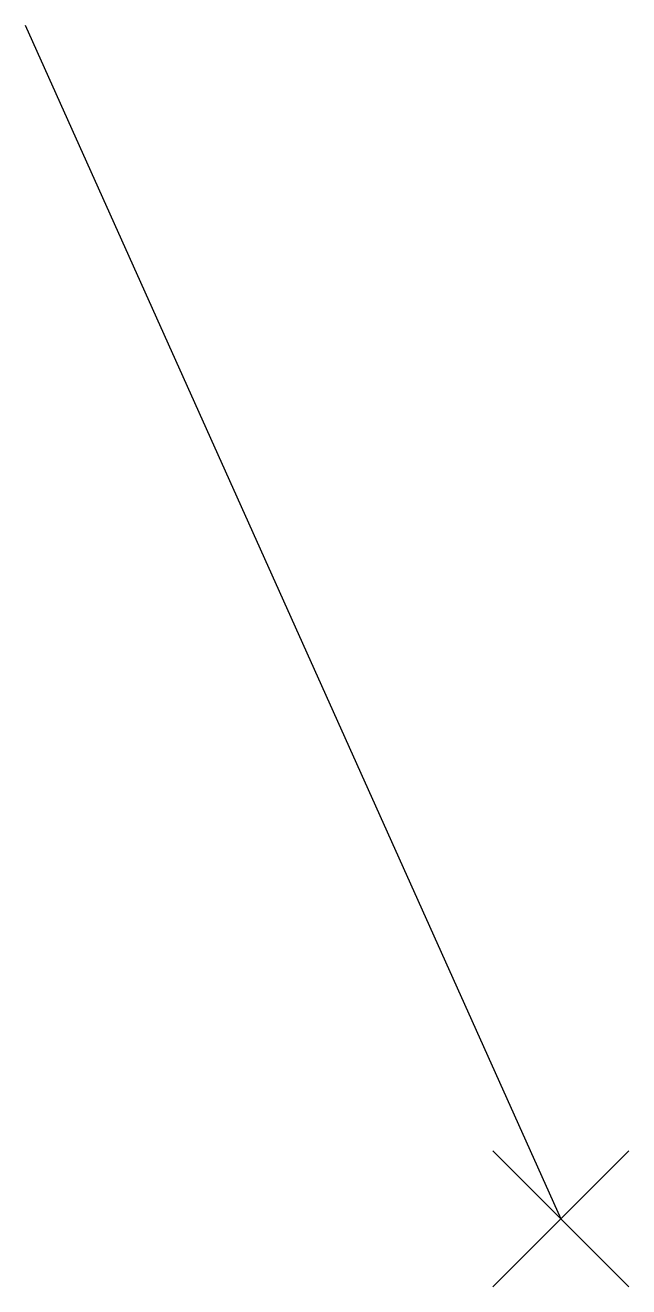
# Model space of a CAD drawing. Extents: x 783 to 859, y 842 to 1000.
import ezdxf

# ---------------------------------------------------------------- set-up
doc = ezdxf.new("R2010")
doc.units = 0
doc.layers.add('Layer_1', color=7, linetype='CONTINUOUS')

msp = doc.modelspace()

# ---------------------------------------------------------------- linework, layer by layer
at = {"layer": 'Layer_1', "color": 7}
for points in [[(783.39685, 999.68315), (850.393701, 850.393701)], [(841.889764, 841.889764), (858.897638, 858.897638)], [(841.889764, 858.897638), (858.897638, 841.889764)]]:
    msp.add_lwpolyline(points, dxfattribs=at)

doc.saveas('drawing.dxf')
